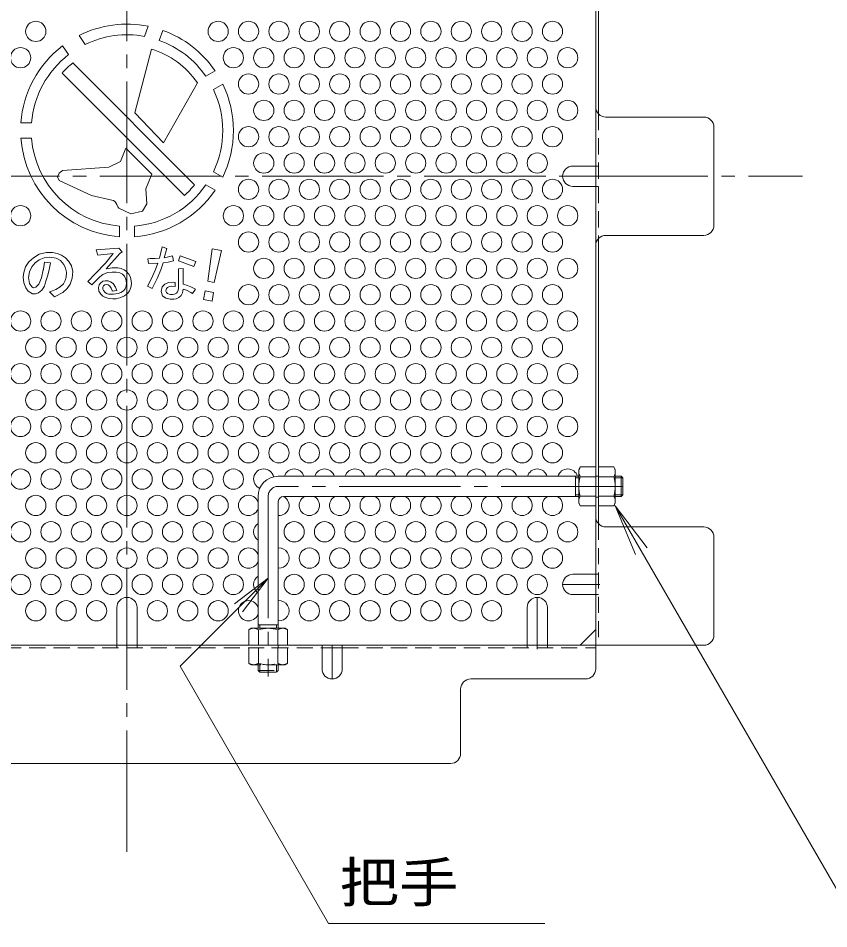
# Model space of a CAD drawing. Units: millimetres at full size, sheet at 1:4; details may follow other scales. Extents: x -936 to 978, y -778 to 647.
# Drawn here: x 404.6 to 644.7, y 177.1 to 446.6 of the extents above; entities that cross this region are included whole.
import ezdxf
from ezdxf.enums import TextEntityAlignment as Align

# ---------------------------------------------------------------- set-up
doc = ezdxf.new("R2010")
doc.units = ezdxf.units.MM
doc.header["$LTSCALE"] = 4
for name, pattern in [('CHAIN1', [8, 5, -1, 1, -1]), ('CHAIN2', [12, 9, -1, 1, -1]), ('DASHED1', [1.8, 1.2, -0.6])]:
    doc.linetypes.add(name, pattern=pattern)
for name, color, linetype, lineweight in [('A-1', 3, 'Continuous', 9), ('A-5', 7, 'Continuous', 9), ('A-6', 2, 'Continuous', 9), ('A-7', 2, 'Continuous', 9), ('A-8', 2, 'Continuous', 9), ('A-9', 2, 'Continuous', 9), ('A-C', 3, 'Continuous', 9)]:
    doc.layers.add(name, color=color, linetype=linetype, lineweight=lineweight)
doc.styles.add('ＭＳ ゴシック', font='')
doc.styles.get('ＭＳ ゴシック').set_extended_font_data('MS Gothic')

msp = doc.modelspace()

# ---------------------------------------------------------------- linework, layer by layer
at = {"layer": 'A-1'}
for p, q in [((570.641, 310.985), (481.641, 310.985)), ((569.641, 304.985), (569.641, 310.985)), ((569.641, 310.485), (570.641, 310.485)), ((583.141, 310.985), (581.441, 310.985)), ((581.441, 310.485), (583.641, 310.485)), ((583.141, 304.985), (583.141, 310.985)), ((583.141, 310.985), (583.641, 310.485)), ((583.641, 305.485), (583.641, 310.485)), ((475.641, 304.985), (475.641, 265.985)), ((570.641, 304.985), (483.141, 304.985)), ((569.641, 305.485), (570.641, 305.485)), ((581.441, 305.485), (583.641, 305.485)), ((583.141, 304.985), (581.441, 304.985)), ((583.141, 304.985), (583.641, 305.485)), ((481.641, 303.485), (481.641, 265.985)), ((475.641, 266.985), (481.641, 266.985)), ((476.141, 266.985), (476.141, 265.985)), ((481.141, 266.985), (481.141, 265.985))]:
    msp.add_line(p, q, dxfattribs=at)
at = {"layer": 'A-1', "linetype": 'CHAIN2'}
for p, q in [((583.641, 307.985), (481.641, 307.985)), ((478.641, 304.985), (478.641, 251.753))]:
    msp.add_line(p, q, dxfattribs=at)
at = {"layer": 'A-1', "linetype": 'DASHED1'}
for p, q in [((475.641, 253.485), (475.641, 255.185)), ((475.641, 253.485), (481.641, 253.485)), ((475.641, 253.485), (476.141, 252.985)), ((476.141, 255.185), (476.141, 252.985)), ((481.141, 255.185), (481.141, 252.985)), ((481.641, 253.485), (481.141, 252.985)), ((481.641, 253.485), (481.641, 255.185)), ((476.141, 252.985), (481.141, 252.985))]:
    msp.add_line(p, q, dxfattribs=at)
at = {"layer": 'A-1'}
for centre, radius in [((481.641, 304.985), 6), ((483.141, 303.485), 1.5)]:
    msp.add_arc(centre, radius, 90, 180, dxfattribs=at)
at = {"layer": 'A-1', "linetype": 'CHAIN2'}
msp.add_arc((481.641, 304.985), 3, 90, 180, dxfattribs=at)
at = {"layer": 'A-5'}
for p, q in [((581.408, 302.235), (653.679, 177.056)), ((581.408, 302.235), (587.387, 287.799)), ((581.408, 302.235), (590.92, 289.838)), ((478.641, 280.801), (468.724, 273.191)), ((560.595, 178.67), (496.55, 178.67))]:
    msp.add_line(p, q, dxfattribs=at)
msp.add_lwpolyline([(496.55, 178.67), (452.613, 254.772), (478.641, 280.801), (471.032, 270.884)], dxfattribs=at)
at = {"layer": 'A-6'}
for centre in [(409.841, 442.657), (463.841, 442.657), (472.841, 442.657), (481.841, 442.657), (490.841, 442.657), (499.841, 442.657), (508.841, 442.657), (517.841, 442.657), (526.841, 442.657), (535.841, 442.657), (544.841, 442.657), (553.841, 442.657), (562.841, 442.657), (405.341, 434.863), (468.341, 434.863), (477.341, 434.863), (486.341, 434.863), (495.341, 434.863), (504.341, 434.863), (513.341, 434.863), (522.341, 434.863), (531.341, 434.863), (540.341, 434.863), (549.341, 434.863), (558.341, 434.863), (567.341, 434.863), (472.841, 427.068), (481.841, 427.068), (490.841, 427.068), (499.841, 427.068), (508.841, 427.068), (517.841, 427.068), (526.841, 427.068), (535.841, 427.068), (544.841, 427.068), (553.841, 427.068), (562.841, 427.068), (477.341, 419.274), (486.341, 419.274), (495.341, 419.274), (504.341, 419.274), (513.341, 419.274), (522.341, 419.274), (531.341, 419.274), (540.341, 419.274), (549.341, 419.274), (558.341, 419.274), (567.341, 419.274), (472.841, 411.48), (481.841, 411.48), (490.841, 411.48), (499.841, 411.48), (508.841, 411.48), (517.841, 411.48), (526.841, 411.48), (535.841, 411.48), (544.841, 411.48), (553.841, 411.48), (562.841, 411.48), (477.341, 403.686), (486.341, 403.686), (495.341, 403.686), (504.341, 403.686), (513.341, 403.686), (522.341, 403.686), (531.341, 403.686), (540.341, 403.686), (549.341, 403.686), (558.341, 403.686), (472.841, 395.892), (481.841, 395.892), (490.841, 395.892), (499.841, 395.892), (508.841, 395.892), (517.841, 395.892), (526.841, 395.892), (535.841, 395.892), (544.841, 395.892), (553.841, 395.892), (562.841, 395.892), (405.341, 388.097), (468.341, 388.097), (477.341, 388.097), (486.341, 388.097), (495.341, 388.097), (504.341, 388.097), (513.341, 388.097), (522.341, 388.097), (531.341, 388.097), (540.341, 388.097), (549.341, 388.097), (558.341, 388.097), (567.341, 388.097), (472.841, 380.303), (481.841, 380.303), (490.841, 380.303), (499.841, 380.303), (508.841, 380.303), (517.841, 380.303), (526.841, 380.303), (535.841, 380.303), (544.841, 380.303), (553.841, 380.303), (562.841, 380.303), (477.341, 372.509), (486.341, 372.509), (495.341, 372.509), (504.341, 372.509), (513.341, 372.509), (522.341, 372.509), (531.341, 372.509), (540.341, 372.509), (549.341, 372.509), (558.341, 372.509), (567.341, 372.509), (472.841, 364.715), (481.841, 364.715), (490.841, 364.715), (499.841, 364.715), (508.841, 364.715), (517.841, 364.715), (526.841, 364.715), (535.841, 364.715), (544.841, 364.715), (553.841, 364.715), (562.841, 364.715), (405.341, 356.92), (414.341, 356.92), (423.341, 356.92), (432.341, 356.92), (441.341, 356.92), (450.341, 356.92), (459.341, 356.92), (468.341, 356.92), (477.341, 356.92), (486.341, 356.92), (495.341, 356.92), (504.341, 356.92), (513.341, 356.92), (522.341, 356.92), (531.341, 356.92), (540.341, 356.92), (549.341, 356.92), (558.341, 356.92), (567.341, 356.92), (409.841, 349.126), (418.841, 349.126), (427.841, 349.126), (436.841, 349.126), (445.841, 349.126), (454.841, 349.126), (463.841, 349.126), (472.841, 349.126), (481.841, 349.126), (490.841, 349.126), (499.841, 349.126), (508.841, 349.126), (517.841, 349.126), (526.841, 349.126), (535.841, 349.126), (544.841, 349.126), (553.841, 349.126), (562.841, 349.126), (405.341, 341.332), (414.341, 341.332), (423.341, 341.332), (432.341, 341.332), (441.341, 341.332), (450.341, 341.332), (459.341, 341.332), (468.341, 341.332), (477.341, 341.332), (486.341, 341.332), (495.341, 341.332), (504.341, 341.332), (513.341, 341.332), (522.341, 341.332), (531.341, 341.332), (540.341, 341.332), (549.341, 341.332), (558.341, 341.332), (567.341, 341.332), (409.841, 333.538), (418.841, 333.538), (427.841, 333.538), (436.841, 333.538), (445.841, 333.538), (454.841, 333.538), (463.841, 333.538), (472.841, 333.538), (481.841, 333.538), (490.841, 333.538), (499.841, 333.538), (508.841, 333.538), (517.841, 333.538), (526.841, 333.538), (535.841, 333.538), (544.841, 333.538), (553.841, 333.538), (562.841, 333.538), (405.341, 325.744), (414.341, 325.744), (423.341, 325.744), (432.341, 325.744), (441.341, 325.744), (450.341, 325.744), (459.341, 325.744), (468.341, 325.744), (477.341, 325.744), (486.341, 325.744), (495.341, 325.744), (504.341, 325.744), (513.341, 325.744), (522.341, 325.744), (531.341, 325.744), (540.341, 325.744), (549.341, 325.744), (558.341, 325.744), (567.341, 325.744), (409.841, 317.949), (418.841, 317.949), (427.841, 317.949), (436.841, 317.949), (445.841, 317.949), (454.841, 317.949), (463.841, 317.949), (472.841, 317.949), (481.841, 317.949), (490.841, 317.949), (499.841, 317.949), (508.841, 317.949), (517.841, 317.949), (526.841, 317.949), (535.841, 317.949), (544.841, 317.949), (553.841, 317.949), (562.841, 317.949), (405.341, 310.155), (414.341, 310.155), (423.341, 310.155), (432.341, 310.155), (441.341, 310.155), (450.341, 310.155), (459.341, 310.155), (468.341, 310.155), (409.841, 302.361), (418.841, 302.361), (427.841, 302.361), (436.841, 302.361), (445.841, 302.361), (454.841, 302.361), (463.841, 302.361), (405.341, 294.567), (414.341, 294.567), (423.341, 294.567), (432.341, 294.567), (441.341, 294.567), (450.341, 294.567), (459.341, 294.567), (468.341, 294.567), (486.341, 294.567), (495.341, 294.567), (504.341, 294.567), (513.341, 294.567), (522.341, 294.567), (531.341, 294.567), (540.341, 294.567), (549.341, 294.567), (558.341, 294.567), (567.341, 294.567), (409.841, 286.772), (418.841, 286.772), (427.841, 286.772), (436.841, 286.772), (445.841, 286.772), (454.841, 286.772), (463.841, 286.772), (490.841, 286.772), (499.841, 286.772), (508.841, 286.772), (517.841, 286.772), (526.841, 286.772), (535.841, 286.772), (544.841, 286.772), (553.841, 286.772), (562.841, 286.772), (405.341, 278.978), (414.341, 278.978), (423.341, 278.978), (432.341, 278.978), (441.341, 278.978), (450.341, 278.978), (459.341, 278.978), (468.341, 278.978), (486.341, 278.978), (495.341, 278.978), (504.341, 278.978), (513.341, 278.978), (522.341, 278.978), (531.341, 278.978), (540.341, 278.978), (549.341, 278.978), (558.341, 278.978), (409.841, 271.184), (418.841, 271.184), (427.841, 271.184), (445.841, 271.184), (454.841, 271.184), (463.841, 271.184), (490.841, 271.184), (499.841, 271.184), (508.841, 271.184), (517.841, 271.184), (526.841, 271.184), (535.841, 271.184), (544.841, 271.184)]:
    msp.add_circle(centre, 3, dxfattribs=at)
for centre, start, end in [((477.341, 310.155), 12.91003, 246.5935), ((486.341, 310.155), 16.06405, 163.93595), ((495.341, 310.155), 16.06405, 163.93595), ((504.341, 310.155), 16.06405, 163.93595), ((513.341, 310.155), 16.06405, 163.93595), ((522.341, 310.155), 16.06405, 163.93595), ((531.341, 310.155), 16.06405, 163.93595), ((540.341, 310.155), 16.06405, 163.93595), ((549.341, 310.155), 16.06405, 163.93595), ((558.341, 310.155), 16.06405, 163.93595), ((567.341, 310.155), 16.06405, 163.93595), ((472.841, 302.361), 21.03946, 338.96054), ((481.841, 302.361), 266.17745, 61.01989), ((490.841, 302.361), 118.98011, 61.01989), ((499.841, 302.361), 118.98011, 61.01989), ((508.841, 302.361), 118.98011, 61.01989), ((517.841, 302.361), 118.98011, 61.01989), ((526.841, 302.361), 118.98011, 61.01989), ((535.841, 302.361), 118.98011, 61.01989), ((544.841, 302.361), 118.98011, 61.01989), ((553.841, 302.361), 118.98011, 61.01989), ((562.841, 302.361), 118.98011, 61.01989), ((477.341, 294.567), 124.5181, 235.4819), ((472.841, 286.772), 21.03946, 338.96054), ((481.841, 286.772), 266.17745, 93.82255), ((477.341, 278.978), 124.5181, 235.4819), ((472.841, 271.184), 21.03946, 338.96054), ((481.841, 271.184), 266.17745, 93.82255)]:
    msp.add_arc(centre, 3, start, end, dxfattribs=at)
at = {"layer": 'A-7', "linetype": 'CHAIN2'}
for p, q in [((436.841, 199.789), (436.841, 599.789)), ((236.841, 399.789), (636.841, 399.789))]:
    msp.add_line(p, q, dxfattribs=at)
at = {"layer": 'A-7'}
for p, q in [((575.641, 253.985), (575.641, 545.592)), ((576.441, 502.636), (576.441, 418.25)), ((607.645, 417.289), (578.641, 417.289)), ((610.645, 385.288), (610.645, 414.289)), ((576.441, 296.947), (576.441, 381.328)), ((578.641, 382.288), (607.645, 382.288)), ((607.645, 295.986), (578.641, 295.986)), ((610.645, 263.985), (610.645, 292.986)), ((571.029, 260.985), (575.641, 265.597)), ((266.038, 260.985), (607.645, 260.985)), ((494.591, 260.185), (500.591, 260.185)), ((538.64, 250.985), (572.641, 250.985)), ((535.64, 228.985), (535.64, 247.985)), ((341.042, 225.985), (532.64, 225.985))]:
    msp.add_line(p, q, dxfattribs=at)
at = {"layer": 'A-7', "linetype": 'DASHED1'}
for p, q in [((576.441, 418.25), (576.441, 381.328)), ((575.641, 402.789), (576.441, 402.789)), ((575.641, 396.789), (576.441, 396.789)), ((576.441, 310.985), (575.641, 310.985)), ((576.441, 304.785), (575.641, 304.785)), ((576.441, 296.947), (576.441, 260.981)), ((575.641, 281.978), (576.441, 281.978)), ((575.641, 275.978), (576.441, 275.978)), ((379.091, 260.185), (494.591, 260.185)), ((433.841, 260.985), (433.841, 260.185)), ((439.841, 260.985), (439.841, 260.185)), ((481.641, 260.985), (481.641, 260.185)), ((500.591, 260.185), (575.641, 260.185)), ((555.341, 260.985), (555.341, 260.185)), ((561.341, 260.985), (561.341, 260.185))]:
    msp.add_line(p, q, dxfattribs=at)
at = {"layer": 'A-7'}
for centre, start, end in [((578.641, 420.289), 180, 270), ((607.645, 414.289), 0, 90), ((607.645, 385.288), 270, 0), ((578.641, 379.288), 90, 180), ((578.641, 298.986), 180, 270), ((607.645, 292.986), 0, 90), ((607.645, 263.985), 270, 0), ((572.641, 253.985), 270, 0), ((538.64, 247.985), 90, 180), ((532.64, 228.985), 270, 0)]:
    msp.add_arc(centre, 3, start, end, dxfattribs=at)
at = {"layer": 'A-8'}
for p, q in [((568.841, 402.789), (575.641, 402.789)), ((568.841, 396.789), (575.641, 396.789)), ((568.841, 281.978), (575.641, 281.978)), ((568.841, 275.978), (575.641, 275.978)), ((433.841, 272.135), (433.841, 260.985)), ((439.841, 272.135), (439.841, 260.985)), ((555.341, 272.135), (555.341, 260.985)), ((561.341, 272.135), (561.341, 260.985)), ((494.591, 253.985), (494.591, 260.985)), ((500.591, 253.985), (500.591, 260.985))]:
    msp.add_line(p, q, dxfattribs=at)
at = {"layer": 'A-8', "linetype": 'CHAIN1'}
for p, q in [((578.349, 399.789), (565.841, 399.789)), ((576.841, 278.978), (565.841, 278.978)), ((436.841, 260.985), (436.841, 275.135)), ((558.341, 259.785), (558.341, 275.135)), ((497.591, 260.985), (497.591, 250.985))]:
    msp.add_line(p, q, dxfattribs=at)
at = {"layer": 'A-8'}
for centre, start, end in [((568.841, 399.789), 90, 270), ((568.841, 278.978), 90, 270), ((436.841, 272.135), 0, 180), ((558.341, 272.135), 0, 180), ((497.591, 253.985), 180, 0)]:
    msp.add_arc(centre, 3, start, end, dxfattribs=at)
at = {"layer": 'A-9'}
for p, q in [((570.641, 312.985), (571.074, 313.735)), ((570.641, 302.985), (570.641, 312.985)), ((575.641, 313.735), (571.074, 313.735)), ((575.641, 302.235), (575.641, 313.735)), ((576.441, 302.235), (576.441, 313.735)), ((576.441, 313.735), (581.008, 313.735)), ((581.441, 312.985), (581.008, 313.735)), ((581.441, 302.985), (581.441, 312.985)), ((571.074, 310.848), (575.641, 310.848)), ((581.008, 310.848), (576.441, 310.848)), ((571.074, 305.122), (575.641, 305.122)), ((581.008, 305.122), (576.441, 305.122)), ((570.641, 302.985), (571.074, 302.235)), ((575.641, 302.235), (571.074, 302.235)), ((576.441, 302.235), (581.008, 302.235)), ((581.441, 302.985), (581.008, 302.235)), ((473.641, 265.985), (472.891, 265.552)), ((472.891, 260.985), (472.891, 265.552)), ((473.641, 265.985), (483.641, 265.985)), ((475.778, 265.552), (475.778, 260.985)), ((481.504, 265.552), (481.504, 260.985)), ((483.641, 265.985), (484.391, 265.552)), ((484.391, 260.985), (484.391, 265.552)), ((472.891, 260.985), (484.391, 260.985))]:
    msp.add_line(p, q, dxfattribs=at)
at = {"layer": 'A-9', "linetype": 'DASHED1'}
for p, q in [((484.391, 260.185), (472.891, 260.185)), ((472.891, 260.185), (472.891, 255.618)), ((475.778, 255.618), (475.778, 260.185)), ((481.504, 255.618), (481.504, 260.185)), ((484.391, 260.185), (484.391, 255.618)), ((473.641, 255.185), (472.891, 255.618)), ((483.641, 255.185), (473.641, 255.185)), ((483.641, 255.185), (484.391, 255.618))]:
    msp.add_line(p, q, dxfattribs=at)
at = {"layer": 'A-9'}
for centre, radius, start, end in [((573.923, 312.09), 3.29, 149.99998, 176.07924), ((578.159, 312.09), 3.29, 3.92076, 30.00002), ((573.376, 312.325), 2.735, 180.2103, 212.68507), ((580.324, 307.985), 9.683, 162.79973, 197.20026), ((578.706, 312.325), 2.735, 327.31493, 359.7897), ((571.758, 307.985), 9.683, 342.79974, 17.20027), ((573.376, 303.645), 2.735, 147.31491, 179.78969), ((578.706, 303.645), 2.735, 0.21031, 32.68509), ((573.923, 303.88), 3.29, 183.92075, 210), ((578.159, 303.88), 3.29, 330, 356.07925), ((474.536, 262.703), 3.29, 93.92075, 120), ((474.301, 263.25), 2.735, 57.31491, 89.78969), ((478.641, 256.303), 9.683, 72.79973, 107.20026), ((482.981, 263.25), 2.735, 90.2103, 122.68507), ((482.746, 262.703), 3.29, 59.99998, 86.07924)]:
    msp.add_arc(centre, radius, start, end, dxfattribs=at)
at = {"layer": 'A-9', "linetype": 'DASHED1'}
for centre, radius, start, end in [((474.536, 258.467), 3.29, 239.99998, 266.07924), ((474.301, 257.92), 2.735, 270.2103, 302.68507), ((478.641, 264.868), 9.683, 252.79973, 287.20026), ((482.981, 257.92), 2.735, 237.31491, 269.78969), ((482.746, 258.467), 3.29, 273.92075, 300)]:
    msp.add_arc(centre, radius, start, end, dxfattribs=at)
at = {"layer": 'A-C'}
for p, q in [((443.11, 444.164), (442.019, 441.167)), ((447.457, 442.951), (446.38, 439.991)), ((422.645, 441.414), (424.473, 438.804)), ((419.564, 435.771), (417.756, 438.354)), ((444.076, 437.433), (439.131, 418.543)), ((420.82, 433.325), (456.872, 397.272)), ((417.624, 430.283), (453.83, 394.077)), ((460.19, 429.373), (462.926, 430.952)), ((457.677, 427.468), (447.69, 409.658)), ((462.44, 425.476), (465.176, 427.055)), ((439.131, 418.543), (447.69, 409.658)), ((405.422, 415.544), (408.58, 415.544)), ((405.422, 411.044), (408.58, 411.044)), ((434.896, 404.117), (436.471, 408.13)), ((436.471, 408.13), (444.204, 400.428)), ((431.489, 402.466), (434.896, 404.117)), ((416.293, 399.606), (416.791, 398.553)), ((442.472, 396.012), (444.204, 400.428)), ((465.176, 399.533), (462.44, 401.112)), ((426.305, 394.117), (416.791, 398.553)), ((462.926, 395.636), (460.19, 397.215)), ((432.381, 392.733), (426.305, 394.117)), ((442.701, 391.659), (442.472, 396.012)), ((433.816, 391.467), (434.087, 390.722)), ((434.413, 390.366), (434.087, 390.722)), ((437.98, 388.703), (434.413, 390.366)), ((434.591, 385.033), (434.591, 381.874)), ((439.091, 385.033), (439.091, 381.874)), ((462.706, 368.345), (464.847, 377.851)), ((409.118, 375.633), (407.82, 374.472)), ((410.848, 376.681), (409.118, 375.633)), ((409.674, 374.151), (410.838, 375.009)), ((410.838, 375.009), (412.339, 375.653)), ((413.034, 377.25), (410.848, 376.681)), ((412.339, 375.653), (413.963, 375.836)), ((414.81, 377.227), (413.034, 377.25)), ((413.963, 375.836), (415.863, 375.499)), ((416.199, 376.954), (414.81, 377.227)), ((415.863, 375.499), (417.18, 374.825)), ((417.452, 376.453), (416.199, 376.954)), ((417.18, 374.825), (418.191, 373.661)), ((418.59, 375.656), (417.452, 376.453)), ((419.631, 374.55), (418.59, 375.656)), ((449.125, 375.898), (447.899, 375.669)), ((406.795, 372.947), (406.271, 371.261)), ((407.82, 374.472), (406.795, 372.947)), ((407.958, 371.486), (408.693, 372.956)), ((408.693, 372.956), (409.674, 374.151)), ((412.069, 372.079), (411.538, 369.722)), ((412.107, 372.291), (412.407, 374.388)), ((413.717, 371.649), (413.854, 372.605)), ((413.854, 372.605), (414.104, 373.675)), ((418.191, 373.661), (418.681, 372.558)), ((418.681, 372.558), (418.927, 371.394)), ((420.397, 373.232), (419.631, 374.55)), ((420.765, 371.639), (420.397, 373.232)), ((452.13, 372.378), (452.13, 368.233)), ((406.271, 371.261), (406.135, 369.918)), ((406.135, 369.918), (406.294, 368.256)), ((407.682, 369.77), (407.958, 371.486)), ((407.989, 368.037), (407.682, 369.77)), ((411.538, 369.722), (410.717, 367.793)), ((412.761, 368.392), (413.33, 370.237)), ((413.33, 370.237), (413.717, 371.649)), ((418.865, 369.954), (418.528, 368.882)), ((418.927, 371.394), (418.865, 369.954)), ((420.029, 367.84), (420.642, 369.647)), ((420.642, 369.647), (420.765, 371.639)), ((406.294, 368.256), (406.932, 366.707)), ((406.932, 366.707), (407.546, 365.751)), ((408.677, 367.061), (407.989, 368.037)), ((409.165, 366.772), (408.677, 367.061)), ((409.808, 366.905), (409.165, 366.772)), ((410.717, 367.793), (409.808, 366.905)), ((411.645, 366.093), (412.374, 367.254)), ((412.374, 367.254), (412.761, 368.392)), ((417.058, 367.043), (415.74, 366.216)), ((418.007, 367.932), (417.058, 367.043)), ((417.854, 365.389), (419.141, 366.553)), ((418.528, 368.882), (418.007, 367.932)), ((419.141, 366.553), (420.029, 367.84)), ((433.803, 365.938), (433.484, 366.934)), ((449.125, 368.311), (448.063, 367.887)), ((450.577, 368.434), (449.125, 368.311)), ((451.1, 367.136), (450.159, 367.21)), ((451.124, 368.363), (450.577, 368.434)), ((451.124, 368.363), (451.1, 367.136)), ((452.13, 368.233), (452.104, 366.932)), ((460.781, 368.685), (462.706, 368.345)), ((407.546, 365.751), (408.844, 364.977)), ((408.844, 364.977), (409.755, 364.954)), ((409.755, 364.954), (410.689, 365.296)), ((410.689, 365.296), (411.645, 366.093)), ((414.821, 365.848), (413.932, 365.542)), ((413.932, 365.542), (415.342, 364.071)), ((415.74, 366.216), (414.821, 365.848)), ((415.342, 364.071), (417.854, 365.389)), ((432.434, 365.963), (432.474, 365.737)), ((433.803, 365.938), (432.474, 365.737))]:
    msp.add_line(p, q, dxfattribs=at)
for points in [[(431.489, 402.466), (417.758, 401.511), (416.791, 400.737), (416.293, 399.606)], [(437.98, 388.703), (441.397, 389.484), (442.701, 391.659)], [(427.746, 377.958), (428.209, 376.39), (432.735, 376.868), (430.44, 374.089), (427.532, 370.956), (425.262, 368.633), (426.417, 367.624), (428.78, 370.04), (429.696, 370.717), (431.024, 371.248), (432.444, 371.421), (433.652, 371.407), (434.714, 371.195), (435.497, 370.823), (436.095, 370.173), (436.514, 369.333), (436.677, 368.264), (436.596, 367.286), (436.297, 366.489), (435.818, 365.893), (435.057, 365.327), (434.275, 365.053), (432.849, 364.838), (431.79, 364.834), (431.395, 364.879), (430.74, 365.093), (430.333, 365.376), (429.881, 365.918), (429.689, 366.392), (429.689, 366.911), (429.904, 367.374), (430.265, 367.623), (430.751, 367.702), (431.304, 367.623), (431.767, 367.284), (432.174, 366.663), (432.434, 365.963)], [(433.484, 366.934), (432.75, 368.052), (432.004, 368.56), (431.225, 368.876), (430.356, 368.854), (429.701, 368.707), (429.023, 368.176), (428.605, 367.657), (428.402, 366.844), (428.549, 365.76), (429.08, 364.856), (429.701, 364.292), (430.457, 363.885), (431.541, 363.591), (432.682, 363.512), (433.653, 363.535), (435.02, 363.851), (436.149, 364.416), (437.109, 365.195), (437.594, 365.873), (437.978, 366.821), (438.148, 367.905), (438.114, 368.876), (437.871, 369.959), (437.435, 370.788), (436.723, 371.627), (436.022, 372.073), (435.087, 372.445), (434.142, 372.636), (433.165, 372.679), (432.464, 372.668), (431.826, 372.583), (430.69, 372.345), (434.761, 376.952), (435.41, 377.455), (434.454, 378.51), (427.746, 377.958)], [(447.899, 375.669), (448.651, 378.399), (447.278, 378.857), (446.46, 375.538), (445.185, 375.473), (443.665, 375.424), (443.015, 375.384)], [(464.847, 377.851), (462.08, 378.339), (460.781, 368.685)], [(443.015, 375.384), (443.258, 373.946), (446, 374.035), (445.27, 372.133), (444.474, 370.364), (443.789, 368.926), (442.882, 367.224), (444.253, 366.538), (445.735, 369.479), (446.863, 372.089), (447.548, 374.145), (449.043, 374.378), (450.661, 374.705), (450.302, 376.209), (449.125, 375.898)], [(414.104, 373.675), (414.163, 374.131), (412.407, 374.388)], [(448.063, 367.887), (447.276, 367.048), (447.003, 365.645), (447.393, 364.436), (448.368, 363.695), (449.654, 363.422), (450.677, 363.43), (451.407, 363.543), (452.201, 363.921), (452.856, 364.526), (453.247, 365.269), (453.423, 365.887), (453.511, 366.366), (454.418, 366.038), (455.716, 365.395), (456.258, 365.043), (457.127, 366.391), (455.792, 367.021), (454.809, 367.424), (453.524, 367.877), (453.479, 372.469), (452.13, 372.378)], [(450.159, 367.21), (449.398, 367.126), (448.818, 366.848), (448.564, 366.606), (448.433, 366.326), (448.394, 365.811), (448.51, 365.423), (448.792, 365.112), (449.297, 364.879), (449.695, 364.82), (450.375, 364.782), (450.938, 364.879), (451.473, 365.151), (451.832, 365.607), (452.016, 366.083), (452.114, 366.607), (452.104, 366.932)]]:
    msp.add_lwpolyline(points, dxfattribs=at)
for points in [[(452.605, 376.197), (452.06, 374.773), (456.613, 373.032), (457.211, 374.544)], [(459.54, 363.266), (462.029, 362.827), (462.482, 365.394), (459.993, 365.833)]]:
    msp.add_lwpolyline(points, close=True, dxfattribs=at)
for centre, radius, start, end in [((436.841, 413.294), 31.5, 78.52075, 116.78679), ((436.841, 413.294), 31.5, 34.09604, 70.30427), ((436.841, 413.294), 28.35, 79.47578, 115.8668), ((436.841, 413.294), 28.35, 34.55207, 70.33808), ((436.841, 413.294), 31.5, 127.29244, 175.90396), ((436.841, 413.294), 25.2, 34.22699, 73.31452), ((436.841, 413.294), 28.35, 127.54732, 175.44793), ((436.841, 413.294), 25.65, 128.65434, 138.52038), ((436.841, 413.294), 31.5, 334.09604, 25.90396), ((436.841, 413.294), 28.35, 334.55207, 25.44793), ((436.841, 413.294), 31.5, 184.09604, 265.90396), ((436.841, 413.294), 28.35, 184.55207, 265.44793), ((436.841, 413.294), 28.35, 274.55207, 325.44793), ((436.841, 413.294), 25.65, 311.47962, 321.34566), ((436.841, 413.294), 31.5, 274.09604, 325.90396), ((431.937, 390.783), 2, 20, 77.17135), ((409.434, 372.672), 2.7, 347.30733, 351.8699)]:
    msp.add_arc(centre, radius, start, end, dxfattribs=at)

# ---------------------------------------------------------------- texts
at = {"layer": 'A-5', "color": 2, "style": 'ＭＳ ゴシック', "width": 1.1}
msp.add_text('把手', height=11.73, dxfattribs=at).set_placement((499.8, 181.405), align=Align.BOTTOM_LEFT)

doc.saveas('drawing.dxf')
